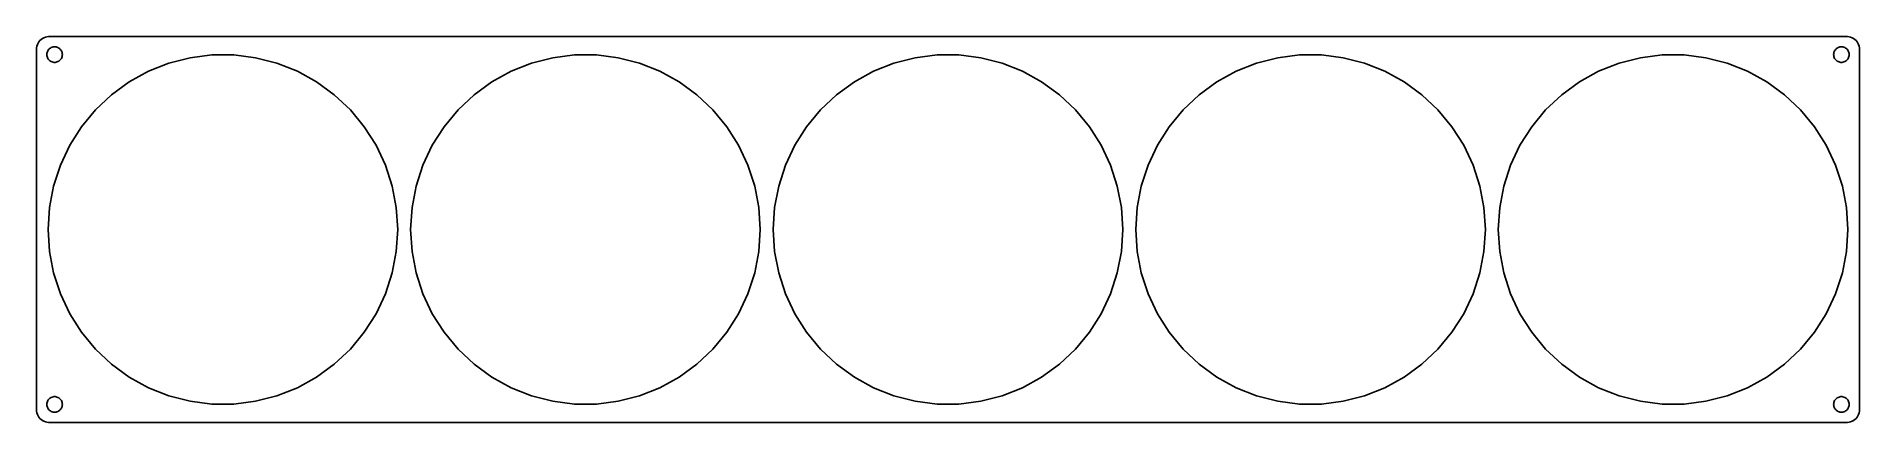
# Model space of a CAD drawing. Header units: metres. Extents: x -352 to 352, y -74 to 74.
import ezdxf

# ---------------------------------------------------------------- set-up
doc = ezdxf.new("R2010")
doc.units = ezdxf.units.M

msp = doc.modelspace()

# ---------------------------------------------------------------- linework, layer by layer
for p, q in [((-351.843, 70.7434), (-351.961, 70.1267)), ((-351.649, 71.3406), (-351.843, 70.7434)), ((-351.382, 71.9088), (-351.649, 71.3406)), ((-351.045, 72.4389), (-351.382, 71.9088)), ((-350.645, 72.9227), (-351.045, 72.4389)), ((-350.187, 73.3526), (-350.645, 72.9227)), ((-349.679, 73.7216), (-350.187, 73.3526)), ((-349.129, 74.0241), (-349.679, 73.7216)), ((-348.545, 74.2553), (-349.129, 74.0241)), ((-347.937, 74.4114), (-348.545, 74.2553)), ((-347.314, 74.4901), (-347.937, 74.4114)), ((347.314, 74.4901), (-347.314, 74.4901)), ((-345.927, 70.3532), (-345.562, 70.4469)), ((-345.562, 70.4469), (-345.188, 70.4941)), ((-345.188, 70.4941), (-344.812, 70.4941)), ((-344.812, 70.4941), (-344.438, 70.4469)), ((-344.438, 70.4469), (-344.073, 70.3532)), ((344.073, 70.3532), (344.438, 70.4469)), ((344.438, 70.4469), (344.812, 70.4941)), ((344.812, 70.4941), (345.188, 70.4941)), ((345.188, 70.4941), (345.562, 70.4469)), ((345.562, 70.4469), (345.927, 70.3532)), ((347.937, 74.4114), (347.314, 74.4901)), ((348.545, 74.2553), (347.937, 74.4114)), ((349.129, 74.0241), (348.545, 74.2553)), ((349.679, 73.7216), (349.129, 74.0241)), ((350.187, 73.3526), (349.679, 73.7216)), ((350.645, 72.9227), (350.187, 73.3526)), ((351.045, 72.4389), (350.645, 72.9227)), ((351.382, 71.9088), (351.045, 72.4389)), ((351.649, 71.3406), (351.382, 71.9088)), ((351.843, 70.7434), (351.649, 71.3406)), ((351.961, 70.1267), (351.843, 70.7434)), ((-351.961, 70.1267), (-352, 69.5)), ((-352, 69.5), (-352, -69.5)), ((-348, 67.5), (-347.976, 67.876)), ((-347.976, 67.124), (-348, 67.5)), ((-347.976, 67.876), (-347.906, 68.2461)), ((-347.906, 66.7539), (-347.976, 67.124)), ((-347.906, 68.2461), (-347.789, 68.6044)), ((-347.789, 66.3956), (-347.906, 66.7539)), ((-347.789, 68.6044), (-347.629, 68.9453)), ((-347.629, 66.0547), (-347.789, 66.3956)), ((-347.629, 68.9453), (-347.427, 69.2634)), ((-347.427, 65.7366), (-347.629, 66.0547)), ((-347.427, 69.2634), (-347.187, 69.5536)), ((-347.187, 65.4464), (-347.427, 65.7366)), ((-347.187, 69.5536), (-346.912, 69.8115)), ((-346.912, 65.1885), (-347.187, 65.4464)), ((-346.912, 69.8115), (-346.607, 70.033)), ((-346.607, 64.967), (-346.912, 65.1885)), ((-346.607, 70.033), (-346.277, 70.2145)), ((-346.277, 64.7855), (-346.607, 64.967)), ((-346.277, 70.2145), (-345.927, 70.3532)), ((-345.927, 64.6468), (-346.277, 64.7855)), ((-345.562, 64.5531), (-345.927, 64.6468)), ((-345.188, 64.5059), (-345.562, 64.5531)), ((-344.812, 64.5059), (-345.188, 64.5059)), ((-344.438, 64.5531), (-344.812, 64.5059)), ((-344.073, 64.6468), (-344.438, 64.5531)), ((-344.073, 70.3532), (-343.723, 70.2145)), ((-343.723, 64.7855), (-344.073, 64.6468)), ((-343.723, 70.2145), (-343.393, 70.033)), ((-343.393, 64.967), (-343.723, 64.7855)), ((-343.393, 70.033), (-343.088, 69.8115)), ((-343.088, 65.1885), (-343.393, 64.967)), ((-343.088, 69.8115), (-342.813, 69.5536)), ((-342.813, 65.4464), (-343.088, 65.1885)), ((-342.813, 69.5536), (-342.573, 69.2634)), ((-342.573, 65.7366), (-342.813, 65.4464)), ((-342.573, 69.2634), (-342.371, 68.9453)), ((-342.371, 66.0547), (-342.573, 65.7366)), ((-342.371, 68.9453), (-342.211, 68.6044)), ((-342.211, 66.3956), (-342.371, 66.0547)), ((-342.211, 68.6044), (-342.094, 68.2461)), ((-342.094, 66.7539), (-342.211, 66.3956)), ((-342.094, 68.2461), (-342.024, 67.876)), ((-342.024, 67.124), (-342.094, 66.7539)), ((-342.024, 67.876), (-342, 67.5)), ((-342, 67.5), (-342.024, 67.124)), ((-308.74, 61.0758), (-300.859, 64.1963)), ((-300.859, 64.1963), (-292.648, 66.3044)), ((-292.648, 66.3044), (-284.238, 67.3668)), ((-284.238, 67.3668), (-275.762, 67.3668)), ((-275.762, 67.3668), (-267.352, 66.3044)), ((-267.352, 66.3044), (-259.141, 64.1963)), ((-259.141, 64.1963), (-251.26, 61.0758)), ((-168.74, 61.0758), (-160.859, 64.1963)), ((-160.859, 64.1963), (-152.648, 66.3044)), ((-152.648, 66.3044), (-144.238, 67.3668)), ((-144.238, 67.3668), (-135.762, 67.3668)), ((-135.762, 67.3668), (-127.352, 66.3044)), ((-127.352, 66.3044), (-119.141, 64.1963)), ((-119.141, 64.1963), (-111.26, 61.0758)), ((-28.7401, 61.0758), (-20.8586, 64.1963)), ((-20.8586, 64.1963), (-12.6482, 66.3044)), ((-12.6482, 66.3044), (-4.23836, 67.3668)), ((-4.23836, 67.3668), (4.23836, 67.3668)), ((4.23836, 67.3668), (12.6482, 66.3044)), ((12.6482, 66.3044), (20.8586, 64.1963)), ((20.8586, 64.1963), (28.7401, 61.0758)), ((111.26, 61.0758), (119.141, 64.1963)), ((119.141, 64.1963), (127.352, 66.3044)), ((127.352, 66.3044), (135.762, 67.3668)), ((135.762, 67.3668), (144.238, 67.3668)), ((144.238, 67.3668), (152.648, 66.3044)), ((152.648, 66.3044), (160.859, 64.1963)), ((160.859, 64.1963), (168.74, 61.0758)), ((251.26, 61.0758), (259.141, 64.1963)), ((259.141, 64.1963), (267.352, 66.3044)), ((267.352, 66.3044), (275.762, 67.3668)), ((275.762, 67.3668), (284.238, 67.3668)), ((284.238, 67.3668), (292.648, 66.3044)), ((292.648, 66.3044), (300.859, 64.1963)), ((300.859, 64.1963), (308.74, 61.0758)), ((342, 67.5), (342.024, 67.876)), ((342.024, 67.124), (342, 67.5)), ((342.024, 67.876), (342.094, 68.2461)), ((342.094, 66.7539), (342.024, 67.124)), ((342.094, 68.2461), (342.211, 68.6044)), ((342.211, 66.3956), (342.094, 66.7539)), ((342.211, 68.6044), (342.371, 68.9453)), ((342.371, 66.0547), (342.211, 66.3956)), ((342.371, 68.9453), (342.573, 69.2634)), ((342.573, 65.7366), (342.371, 66.0547)), ((342.573, 69.2634), (342.813, 69.5536)), ((342.813, 65.4464), (342.573, 65.7366)), ((342.813, 69.5536), (343.088, 69.8115)), ((343.088, 65.1885), (342.813, 65.4464)), ((343.088, 69.8115), (343.393, 70.033)), ((343.393, 64.967), (343.088, 65.1885)), ((343.393, 70.033), (343.723, 70.2145)), ((343.723, 64.7855), (343.393, 64.967)), ((343.723, 70.2145), (344.073, 70.3532)), ((344.073, 64.6468), (343.723, 64.7855)), ((344.438, 64.5531), (344.073, 64.6468)), ((344.812, 64.5059), (344.438, 64.5531)), ((345.188, 64.5059), (344.812, 64.5059)), ((345.562, 64.5531), (345.188, 64.5059)), ((345.927, 64.6468), (345.562, 64.5531)), ((345.927, 70.3532), (346.277, 70.2145)), ((346.277, 64.7855), (345.927, 64.6468)), ((346.277, 70.2145), (346.607, 70.033)), ((346.607, 64.967), (346.277, 64.7855)), ((346.607, 70.033), (346.912, 69.8115)), ((346.912, 65.1885), (346.607, 64.967)), ((346.912, 69.8115), (347.187, 69.5536)), ((347.187, 65.4464), (346.912, 65.1885)), ((347.187, 69.5536), (347.427, 69.2634)), ((347.427, 65.7366), (347.187, 65.4464)), ((347.427, 69.2634), (347.629, 68.9453)), ((347.629, 66.0547), (347.427, 65.7366)), ((347.629, 68.9453), (347.789, 68.6044)), ((347.789, 66.3956), (347.629, 66.0547)), ((347.789, 68.6044), (347.906, 68.2461)), ((347.906, 66.7539), (347.789, 66.3956)), ((347.906, 68.2461), (347.976, 67.876)), ((347.976, 67.124), (347.906, 66.7539)), ((347.976, 67.876), (348, 67.5)), ((348, 67.5), (347.976, 67.124)), ((352, 69.5), (351.961, 70.1267)), ((352, -69.5), (352, 69.5)), ((-323.026, 52.0096), (-316.168, 56.9921)), ((-316.168, 56.9921), (-308.74, 61.0758)), ((-251.26, 61.0758), (-243.832, 56.9921)), ((-243.832, 56.9921), (-236.974, 52.0096)), ((-183.026, 52.0096), (-176.168, 56.9921)), ((-176.168, 56.9921), (-168.74, 61.0758)), ((-111.26, 61.0758), (-103.832, 56.9921)), ((-103.832, 56.9921), (-96.9739, 52.0096)), ((-43.0261, 52.0096), (-36.1683, 56.9921)), ((-36.1683, 56.9921), (-28.7401, 61.0758)), ((28.7401, 61.0758), (36.1683, 56.9921)), ((36.1683, 56.9921), (43.0261, 52.0096)), ((96.9739, 52.0096), (103.832, 56.9921)), ((103.832, 56.9921), (111.26, 61.0758)), ((168.74, 61.0758), (176.168, 56.9921)), ((176.168, 56.9921), (183.026, 52.0096)), ((236.974, 52.0096), (243.832, 56.9921)), ((243.832, 56.9921), (251.26, 61.0758)), ((308.74, 61.0758), (316.168, 56.9921)), ((316.168, 56.9921), (323.026, 52.0096)), ((-329.205, 46.2069), (-323.026, 52.0096)), ((-236.974, 52.0096), (-230.795, 46.2069)), ((-189.205, 46.2069), (-183.026, 52.0096)), ((-96.9739, 52.0096), (-90.7946, 46.2069)), ((-49.2054, 46.2069), (-43.0261, 52.0096)), ((43.0261, 52.0096), (49.2054, 46.2069)), ((90.7946, 46.2069), (96.9739, 52.0096)), ((183.026, 52.0096), (189.205, 46.2069)), ((230.795, 46.2069), (236.974, 52.0096)), ((323.026, 52.0096), (329.205, 46.2069)), ((-334.609, 39.6755), (-329.205, 46.2069)), ((-230.795, 46.2069), (-225.391, 39.6755)), ((-194.609, 39.6755), (-189.205, 46.2069)), ((-90.7946, 46.2069), (-85.3913, 39.6755)), ((-54.6086, 39.6755), (-49.2054, 46.2069)), ((49.2054, 46.2069), (54.6086, 39.6755)), ((85.3913, 39.6755), (90.7946, 46.2069)), ((189.205, 46.2069), (194.609, 39.6755)), ((225.391, 39.6755), (230.795, 46.2069)), ((329.205, 46.2069), (334.609, 39.6755)), ((-339.151, 32.5184), (-334.609, 39.6755)), ((-225.391, 39.6755), (-220.849, 32.5184)), ((-199.151, 32.5184), (-194.609, 39.6755)), ((-85.3913, 39.6755), (-80.8493, 32.5184)), ((-59.1507, 32.5184), (-54.6086, 39.6755)), ((54.6086, 39.6755), (59.1507, 32.5184)), ((80.8493, 32.5184), (85.3913, 39.6755)), ((194.609, 39.6755), (199.151, 32.5184)), ((220.849, 32.5184), (225.391, 39.6755)), ((334.609, 39.6755), (339.151, 32.5184)), ((-342.76, 24.8484), (-339.151, 32.5184)), ((-220.849, 32.5184), (-217.24, 24.8484)), ((-202.76, 24.8484), (-199.151, 32.5184)), ((-80.8493, 32.5184), (-77.2401, 24.8484)), ((-62.7599, 24.8484), (-59.1507, 32.5184)), ((59.1507, 32.5184), (62.7599, 24.8484)), ((77.2401, 24.8484), (80.8493, 32.5184)), ((199.151, 32.5184), (202.76, 24.8484)), ((217.24, 24.8484), (220.849, 32.5184)), ((339.151, 32.5184), (342.76, 24.8484)), ((-345.379, 16.7866), (-342.76, 24.8484)), ((-217.24, 24.8484), (-214.621, 16.7866)), ((-205.379, 16.7866), (-202.76, 24.8484)), ((-77.2401, 24.8484), (-74.6206, 16.7866)), ((-65.3794, 16.7866), (-62.7599, 24.8484)), ((62.7599, 24.8484), (65.3794, 16.7866)), ((74.6206, 16.7866), (77.2401, 24.8484)), ((202.76, 24.8484), (205.379, 16.7866)), ((214.621, 16.7866), (217.24, 24.8484)), ((342.76, 24.8484), (345.379, 16.7866)), ((-346.968, 8.45999), (-345.379, 16.7866)), ((-214.621, 16.7866), (-213.032, 8.45999)), ((-206.968, 8.45999), (-205.379, 16.7866)), ((-74.6206, 16.7866), (-73.0323, 8.45999)), ((-66.9677, 8.45999), (-65.3794, 16.7866)), ((65.3794, 16.7866), (66.9677, 8.45999)), ((73.0323, 8.45999), (74.6206, 16.7866)), ((205.379, 16.7866), (206.968, 8.45999)), ((213.032, 8.45999), (214.621, 16.7866)), ((345.379, 16.7866), (346.968, 8.45999)), ((-347.5, 0), (-346.968, 8.45999)), ((-213.032, 8.45999), (-212.5, 0)), ((-207.5, 0), (-206.968, 8.45999)), ((-73.0323, 8.45999), (-72.5, 0)), ((-67.5, 0), (-66.9677, 8.45999)), ((66.9677, 8.45999), (67.5, 0)), ((72.5, 0), (73.0323, 8.45999)), ((206.968, 8.45999), (207.5, 0)), ((212.5, 0), (213.032, 8.45999)), ((346.968, 8.45999), (347.5, 0)), ((-346.968, -8.45999), (-347.5, 0)), ((-212.5, 0), (-213.032, -8.45999)), ((-206.968, -8.45999), (-207.5, 0)), ((-72.5, 0), (-73.0323, -8.45999)), ((-66.9677, -8.45999), (-67.5, 0)), ((67.5, 0), (66.9677, -8.45999)), ((73.0323, -8.45999), (72.5, 0)), ((207.5, 0), (206.968, -8.45999)), ((213.032, -8.45999), (212.5, 0)), ((347.5, 0), (346.968, -8.45999)), ((-345.379, -16.7866), (-346.968, -8.45999)), ((-213.032, -8.45999), (-214.621, -16.7866)), ((-205.379, -16.7866), (-206.968, -8.45999)), ((-73.0323, -8.45999), (-74.6206, -16.7866)), ((-65.3794, -16.7866), (-66.9677, -8.45999)), ((66.9677, -8.45999), (65.3794, -16.7866)), ((74.6206, -16.7866), (73.0323, -8.45999)), ((206.968, -8.45999), (205.379, -16.7866)), ((214.621, -16.7866), (213.032, -8.45999)), ((346.968, -8.45999), (345.379, -16.7866)), ((-342.76, -24.8484), (-345.379, -16.7866)), ((-214.621, -16.7866), (-217.24, -24.8484)), ((-202.76, -24.8484), (-205.379, -16.7866)), ((-74.6206, -16.7866), (-77.2401, -24.8484)), ((-62.7599, -24.8484), (-65.3794, -16.7866)), ((65.3794, -16.7866), (62.7599, -24.8484)), ((77.2401, -24.8484), (74.6206, -16.7866)), ((205.379, -16.7866), (202.76, -24.8484)), ((217.24, -24.8484), (214.621, -16.7866)), ((345.379, -16.7866), (342.76, -24.8484)), ((-339.151, -32.5184), (-342.76, -24.8484)), ((-217.24, -24.8484), (-220.849, -32.5184)), ((-199.151, -32.5184), (-202.76, -24.8484)), ((-77.2401, -24.8484), (-80.8493, -32.5184)), ((-59.1507, -32.5184), (-62.7599, -24.8484)), ((62.7599, -24.8484), (59.1507, -32.5184)), ((80.8493, -32.5184), (77.2401, -24.8484)), ((202.76, -24.8484), (199.151, -32.5184)), ((220.849, -32.5184), (217.24, -24.8484)), ((342.76, -24.8484), (339.151, -32.5184)), ((-334.609, -39.6755), (-339.151, -32.5184)), ((-220.849, -32.5184), (-225.391, -39.6755)), ((-194.609, -39.6755), (-199.151, -32.5184)), ((-80.8493, -32.5184), (-85.3913, -39.6755)), ((-54.6086, -39.6755), (-59.1507, -32.5184)), ((59.1507, -32.5184), (54.6086, -39.6755)), ((85.3913, -39.6755), (80.8493, -32.5184)), ((199.151, -32.5184), (194.609, -39.6755)), ((225.391, -39.6755), (220.849, -32.5184)), ((339.151, -32.5184), (334.609, -39.6755)), ((-329.205, -46.2069), (-334.609, -39.6755)), ((-225.391, -39.6755), (-230.795, -46.2069)), ((-189.205, -46.2069), (-194.609, -39.6755)), ((-85.3913, -39.6755), (-90.7946, -46.2069)), ((-49.2054, -46.2069), (-54.6086, -39.6755)), ((54.6086, -39.6755), (49.2054, -46.2069)), ((90.7946, -46.2069), (85.3913, -39.6755)), ((194.609, -39.6755), (189.205, -46.2069)), ((230.795, -46.2069), (225.391, -39.6755)), ((334.609, -39.6755), (329.205, -46.2069)), ((-323.026, -52.0096), (-329.205, -46.2069)), ((-230.795, -46.2069), (-236.974, -52.0096)), ((-183.026, -52.0096), (-189.205, -46.2069)), ((-90.7946, -46.2069), (-96.9739, -52.0096)), ((-43.0261, -52.0096), (-49.2054, -46.2069)), ((49.2054, -46.2069), (43.0261, -52.0096)), ((96.9739, -52.0096), (90.7946, -46.2069)), ((189.205, -46.2069), (183.026, -52.0096)), ((236.974, -52.0096), (230.795, -46.2069)), ((329.205, -46.2069), (323.026, -52.0096)), ((-316.168, -56.9921), (-323.026, -52.0096)), ((-236.974, -52.0096), (-243.832, -56.9921)), ((-176.168, -56.9921), (-183.026, -52.0096)), ((-96.9739, -52.0096), (-103.832, -56.9921)), ((-36.1683, -56.9921), (-43.0261, -52.0096)), ((43.0261, -52.0096), (36.1683, -56.9921)), ((103.832, -56.9921), (96.9739, -52.0096)), ((183.026, -52.0096), (176.168, -56.9921)), ((243.832, -56.9921), (236.974, -52.0096)), ((323.026, -52.0096), (316.168, -56.9921)), ((-308.74, -61.0758), (-316.168, -56.9921)), ((-300.859, -64.1963), (-308.74, -61.0758)), ((-251.26, -61.0758), (-259.141, -64.1963)), ((-243.832, -56.9921), (-251.26, -61.0758)), ((-168.74, -61.0758), (-176.168, -56.9921)), ((-160.859, -64.1963), (-168.74, -61.0758)), ((-111.26, -61.0758), (-119.141, -64.1963)), ((-103.832, -56.9921), (-111.26, -61.0758)), ((-28.7401, -61.0758), (-36.1683, -56.9921)), ((-20.8586, -64.1963), (-28.7401, -61.0758)), ((28.7401, -61.0758), (20.8586, -64.1963)), ((36.1683, -56.9921), (28.7401, -61.0758)), ((111.26, -61.0758), (103.832, -56.9921)), ((119.141, -64.1963), (111.26, -61.0758)), ((168.74, -61.0758), (160.859, -64.1963)), ((176.168, -56.9921), (168.74, -61.0758)), ((251.26, -61.0758), (243.832, -56.9921)), ((259.141, -64.1963), (251.26, -61.0758)), ((308.74, -61.0758), (300.859, -64.1963)), ((316.168, -56.9921), (308.74, -61.0758)), ((-352, -69.5), (-351.961, -70.1267)), ((-351.961, -70.1267), (-351.843, -70.7434)), ((-348, -67.5), (-347.976, -67.124)), ((-347.976, -67.876), (-348, -67.5)), ((-347.976, -67.124), (-347.906, -66.7539)), ((-347.906, -68.2461), (-347.976, -67.876)), ((-347.906, -66.7539), (-347.789, -66.3956)), ((-347.789, -68.6044), (-347.906, -68.2461)), ((-347.789, -66.3956), (-347.629, -66.0547)), ((-347.629, -68.9453), (-347.789, -68.6044)), ((-347.629, -66.0547), (-347.427, -65.7366)), ((-347.427, -69.2634), (-347.629, -68.9453)), ((-347.427, -65.7366), (-347.187, -65.4464)), ((-347.187, -69.5536), (-347.427, -69.2634)), ((-347.187, -65.4464), (-346.912, -65.1885)), ((-346.912, -69.8115), (-347.187, -69.5536)), ((-346.912, -65.1885), (-346.607, -64.967)), ((-346.607, -70.033), (-346.912, -69.8115)), ((-346.607, -64.967), (-346.277, -64.7855)), ((-346.277, -70.2145), (-346.607, -70.033)), ((-346.277, -64.7855), (-345.927, -64.6468)), ((-345.927, -70.3532), (-346.277, -70.2145)), ((-345.927, -64.6468), (-345.562, -64.5531)), ((-345.562, -70.4469), (-345.927, -70.3532)), ((-345.562, -64.5531), (-345.188, -64.5059)), ((-345.188, -64.5059), (-344.812, -64.5059)), ((-344.812, -64.5059), (-344.438, -64.5531)), ((-344.438, -64.5531), (-344.073, -64.6468)), ((-344.073, -70.3532), (-344.438, -70.4469)), ((-344.073, -64.6468), (-343.723, -64.7855)), ((-343.723, -70.2145), (-344.073, -70.3532)), ((-343.723, -64.7855), (-343.393, -64.967)), ((-343.393, -70.033), (-343.723, -70.2145)), ((-343.393, -64.967), (-343.088, -65.1885)), ((-343.088, -69.8115), (-343.393, -70.033)), ((-343.088, -65.1885), (-342.813, -65.4464)), ((-342.813, -69.5536), (-343.088, -69.8115)), ((-342.813, -65.4464), (-342.573, -65.7366)), ((-342.573, -69.2634), (-342.813, -69.5536)), ((-342.573, -65.7366), (-342.371, -66.0547)), ((-342.371, -68.9453), (-342.573, -69.2634)), ((-342.371, -66.0547), (-342.211, -66.3956)), ((-342.211, -68.6044), (-342.371, -68.9453)), ((-342.211, -66.3956), (-342.094, -66.7539)), ((-342.094, -68.2461), (-342.211, -68.6044)), ((-342.094, -66.7539), (-342.024, -67.124)), ((-342.024, -67.876), (-342.094, -68.2461)), ((-342.024, -67.124), (-342, -67.5)), ((-342, -67.5), (-342.024, -67.876)), ((-292.648, -66.3044), (-300.859, -64.1963)), ((-284.238, -67.3668), (-292.648, -66.3044)), ((-275.762, -67.3668), (-284.238, -67.3668)), ((-267.352, -66.3044), (-275.762, -67.3668)), ((-259.141, -64.1963), (-267.352, -66.3044)), ((-152.648, -66.3044), (-160.859, -64.1963)), ((-144.238, -67.3668), (-152.648, -66.3044)), ((-135.762, -67.3668), (-144.238, -67.3668)), ((-127.352, -66.3044), (-135.762, -67.3668)), ((-119.141, -64.1963), (-127.352, -66.3044)), ((-12.6482, -66.3044), (-20.8586, -64.1963)), ((-4.23836, -67.3668), (-12.6482, -66.3044)), ((4.23836, -67.3668), (-4.23836, -67.3668)), ((12.6482, -66.3044), (4.23836, -67.3668)), ((20.8586, -64.1963), (12.6482, -66.3044)), ((127.352, -66.3044), (119.141, -64.1963)), ((135.762, -67.3668), (127.352, -66.3044)), ((144.238, -67.3668), (135.762, -67.3668)), ((152.648, -66.3044), (144.238, -67.3668)), ((160.859, -64.1963), (152.648, -66.3044)), ((267.352, -66.3044), (259.141, -64.1963)), ((275.762, -67.3668), (267.352, -66.3044)), ((284.238, -67.3668), (275.762, -67.3668)), ((292.648, -66.3044), (284.238, -67.3668)), ((300.859, -64.1963), (292.648, -66.3044)), ((342, -67.5), (342.024, -67.124)), ((342.024, -67.876), (342, -67.5)), ((342.024, -67.124), (342.094, -66.7539)), ((342.094, -68.2461), (342.024, -67.876)), ((342.094, -66.7539), (342.211, -66.3956)), ((342.211, -68.6044), (342.094, -68.2461)), ((342.211, -66.3956), (342.371, -66.0547)), ((342.371, -68.9453), (342.211, -68.6044)), ((342.371, -66.0547), (342.573, -65.7366)), ((342.573, -69.2634), (342.371, -68.9453)), ((342.573, -65.7366), (342.813, -65.4464)), ((342.813, -69.5536), (342.573, -69.2634)), ((342.813, -65.4464), (343.088, -65.1885)), ((343.088, -69.8115), (342.813, -69.5536)), ((343.088, -65.1885), (343.393, -64.967)), ((343.393, -70.033), (343.088, -69.8115)), ((343.393, -64.967), (343.723, -64.7855)), ((343.723, -70.2145), (343.393, -70.033)), ((343.723, -64.7855), (344.073, -64.6468)), ((344.073, -70.3532), (343.723, -70.2145)), ((344.073, -64.6468), (344.438, -64.5531)), ((344.438, -70.4469), (344.073, -70.3532)), ((344.438, -64.5531), (344.812, -64.5059)), ((344.812, -64.5059), (345.188, -64.5059)), ((345.188, -64.5059), (345.562, -64.5531)), ((345.562, -64.5531), (345.927, -64.6468)), ((345.927, -70.3532), (345.562, -70.4469)), ((345.927, -64.6468), (346.277, -64.7855)), ((346.277, -70.2145), (345.927, -70.3532)), ((346.277, -64.7855), (346.607, -64.967)), ((346.607, -70.033), (346.277, -70.2145)), ((346.607, -64.967), (346.912, -65.1885)), ((346.912, -69.8115), (346.607, -70.033)), ((346.912, -65.1885), (347.187, -65.4464)), ((347.187, -69.5536), (346.912, -69.8115)), ((347.187, -65.4464), (347.427, -65.7366)), ((347.427, -69.2634), (347.187, -69.5536)), ((347.427, -65.7366), (347.629, -66.0547)), ((347.629, -68.9453), (347.427, -69.2634)), ((347.629, -66.0547), (347.789, -66.3956)), ((347.789, -68.6044), (347.629, -68.9453)), ((347.789, -66.3956), (347.906, -66.7539)), ((347.906, -68.2461), (347.789, -68.6044)), ((347.906, -66.7539), (347.976, -67.124)), ((347.976, -67.876), (347.906, -68.2461)), ((347.976, -67.124), (348, -67.5)), ((348, -67.5), (347.976, -67.876)), ((351.843, -70.7434), (351.961, -70.1267)), ((351.961, -70.1267), (352, -69.5)), ((-351.843, -70.7434), (-351.649, -71.3406)), ((-351.649, -71.3406), (-351.382, -71.9088)), ((-351.382, -71.9088), (-351.045, -72.4389)), ((-351.045, -72.4389), (-350.645, -72.9227)), ((-350.645, -72.9227), (-350.187, -73.3526)), ((-350.187, -73.3526), (-349.679, -73.7216)), ((-349.679, -73.7216), (-349.129, -74.0241)), ((-349.129, -74.0241), (-348.545, -74.2553)), ((-348.545, -74.2553), (-347.937, -74.4114)), ((-347.937, -74.4114), (-347.314, -74.4901)), ((-347.314, -74.4901), (347.314, -74.4901)), ((-345.188, -70.4941), (-345.562, -70.4469)), ((-344.812, -70.4941), (-345.188, -70.4941)), ((-344.438, -70.4469), (-344.812, -70.4941)), ((344.812, -70.4941), (344.438, -70.4469)), ((345.188, -70.4941), (344.812, -70.4941)), ((345.562, -70.4469), (345.188, -70.4941)), ((347.314, -74.4901), (347.937, -74.4114)), ((347.937, -74.4114), (348.545, -74.2553)), ((348.545, -74.2553), (349.129, -74.0241)), ((349.129, -74.0241), (349.679, -73.7216)), ((349.679, -73.7216), (350.187, -73.3526)), ((350.187, -73.3526), (350.645, -72.9227)), ((350.645, -72.9227), (351.045, -72.4389)), ((351.045, -72.4389), (351.382, -71.9088)), ((351.382, -71.9088), (351.649, -71.3406)), ((351.649, -71.3406), (351.843, -70.7434))]:
    msp.add_line(p, q)

doc.saveas('drawing.dxf')
